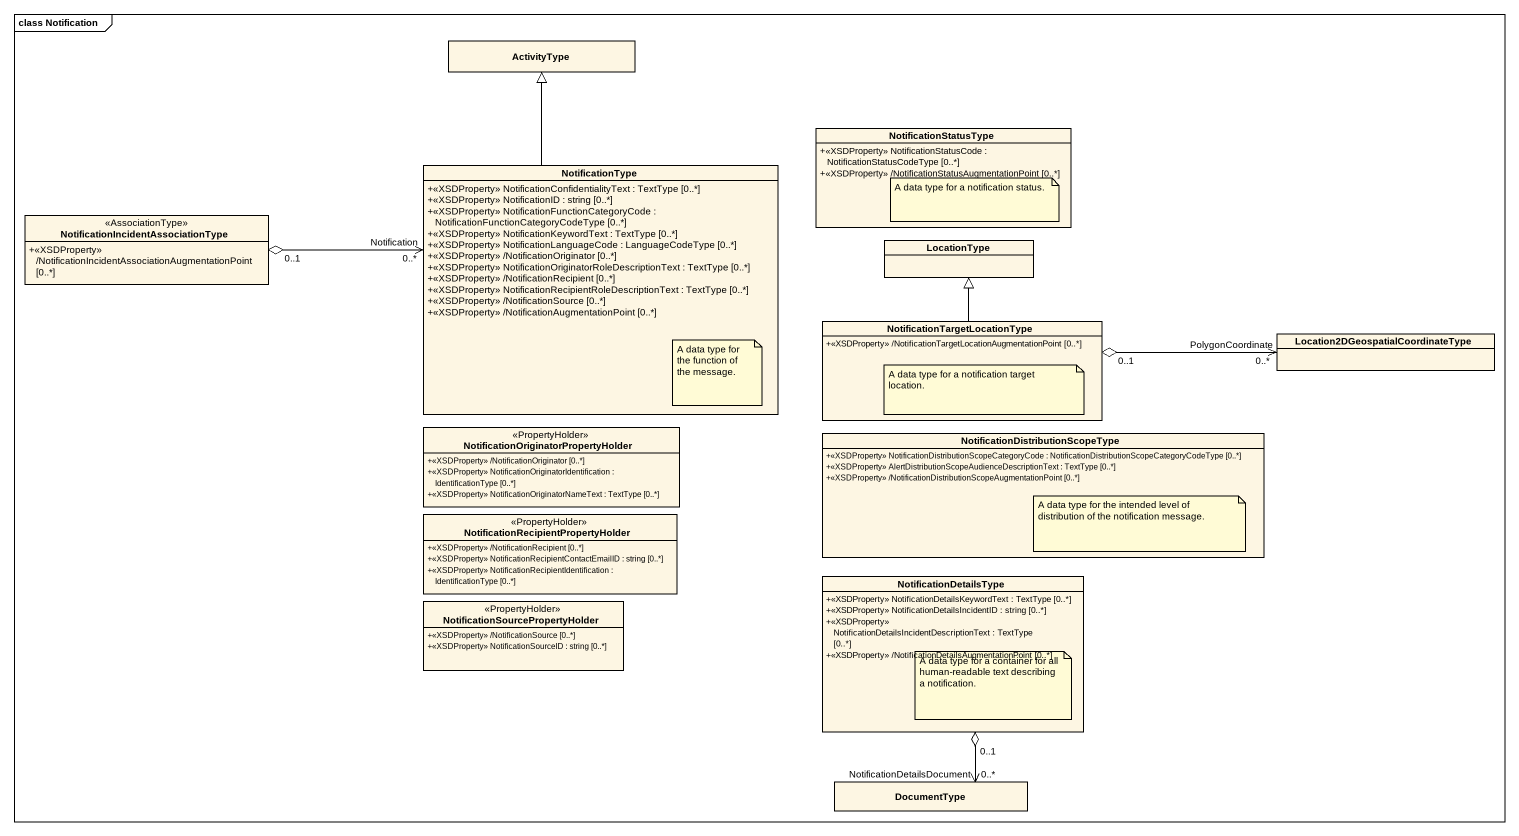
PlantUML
@startuml
mainframe class Notification
hide circle
hide empty members
skinparam classAttributeIconSize 0
class ActivityType
class NotificationStatusType {
  +<<XSDProperty>> NotificationStatusCode : NotificationStatusCodeType [0..*]
  +<<XSDProperty>> /NotificationStatusAugmentationPoint [0..*]
}
class NotificationType {
  +<<XSDProperty>> NotificationConfidentialityText : TextType [0..*]
  +<<XSDProperty>> NotificationID : string [0..*]
  +<<XSDProperty>> NotificationFunctionCategoryCode : NotificationFunctionCategoryCodeType [0..*]
  +<<XSDProperty>> NotificationKeywordText : TextType [0..*]
  +<<XSDProperty>> NotificationLanguageCode : LanguageCodeType [0..*]
  +<<XSDProperty>> /NotificationOriginator [0..*]
  +<<XSDProperty>> NotificationOriginatorRoleDescriptionText : TextType [0..*]
  +<<XSDProperty>> /NotificationRecipient [0..*]
  +<<XSDProperty>> NotificationRecipientRoleDescriptionText : TextType [0..*]
  +<<XSDProperty>> /NotificationSource [0..*]
  +<<XSDProperty>> /NotificationAugmentationPoint [0..*]
}
class "NotificationIncidentAssociationType" as NotificationIncidentAssociat <<AssociationType>> {
  +<<XSDProperty>> /NotificationIncidentAssociationAugmentationPoint [0..*]
}
class LocationType
class "NotificationTargetLocationType" as NotificationTargetLocationTy {
  +<<XSDProperty>> /NotificationTargetLocationAugmentationPoint [0..*]
}
class "Location2DGeospatialCoordinateType" as Location2DGeospatialCoordina
class "NotificationOriginatorPropertyHolder" as NotificationOriginatorProper <<PropertyHolder>> {
  +<<XSDProperty>> /NotificationOriginator [0..*]
  +<<XSDProperty>> NotificationOriginatorIdentification : IdentificationType [0..*]
  +<<XSDProperty>> NotificationOriginatorNameText : TextType [0..*]
}
class "NotificationDistributionScopeType" as NotificationDistributionScop {
  +<<XSDProperty>> NotificationDistributionScopeCategoryCode : NotificationDistributionScopeCategoryCodeType [0..*]
  +<<XSDProperty>> AlertDistributionScopeAudienceDescriptionText : TextType [0..*]
  +<<XSDProperty>> /NotificationDistributionScopeAugmentationPoint [0..*]
}
class "NotificationRecipientPropertyHolder" as NotificationRecipientPropert <<PropertyHolder>> {
  +<<XSDProperty>> /NotificationRecipient [0..*]
  +<<XSDProperty>> NotificationRecipientContactEmailID : string [0..*]
  +<<XSDProperty>> NotificationRecipientIdentification : IdentificationType [0..*]
}
class NotificationDetailsType {
  +<<XSDProperty>> NotificationDetailsKeywordText : TextType [0..*]
  +<<XSDProperty>> NotificationDetailsIncidentID : string [0..*]
  +<<XSDProperty>> NotificationDetailsIncidentDescriptionText : TextType [0..*]
  +<<XSDProperty>> /NotificationDetailsAugmentationPoint [0..*]
}
class "NotificationSourcePropertyHolder" as NotificationSourcePropertyHo <<PropertyHolder>> {
  +<<XSDProperty>> /NotificationSource [0..*]
  +<<XSDProperty>> NotificationSourceID : string [0..*]
}
class DocumentType
NotificationType -up-|> ActivityType
NotificationIncidentAssociat "0..1" o-right-> "Notification\n0..*" NotificationType
NotificationTargetLocationTy -up-|> LocationType
NotificationTargetLocationTy "0..1" o-right-> "PolygonCoordinate\n0..*" Location2DGeospatialCoordina
NotificationDetailsType "0..1" o--> "NotificationDetailsDocument\n0..*" DocumentType
note bottom of NotificationStatusType : A data type for a notification status.
note bottom of NotificationType : A data type for the function of the message.
note bottom of NotificationTargetLocationTy : A data type for a notification target location.
note right of NotificationDistributionScop : A data type for the intended level of distribution of the notification message.
note bottom of NotificationDetailsType : A data type for a container for all human-readable text describing a notification.
@enduml
